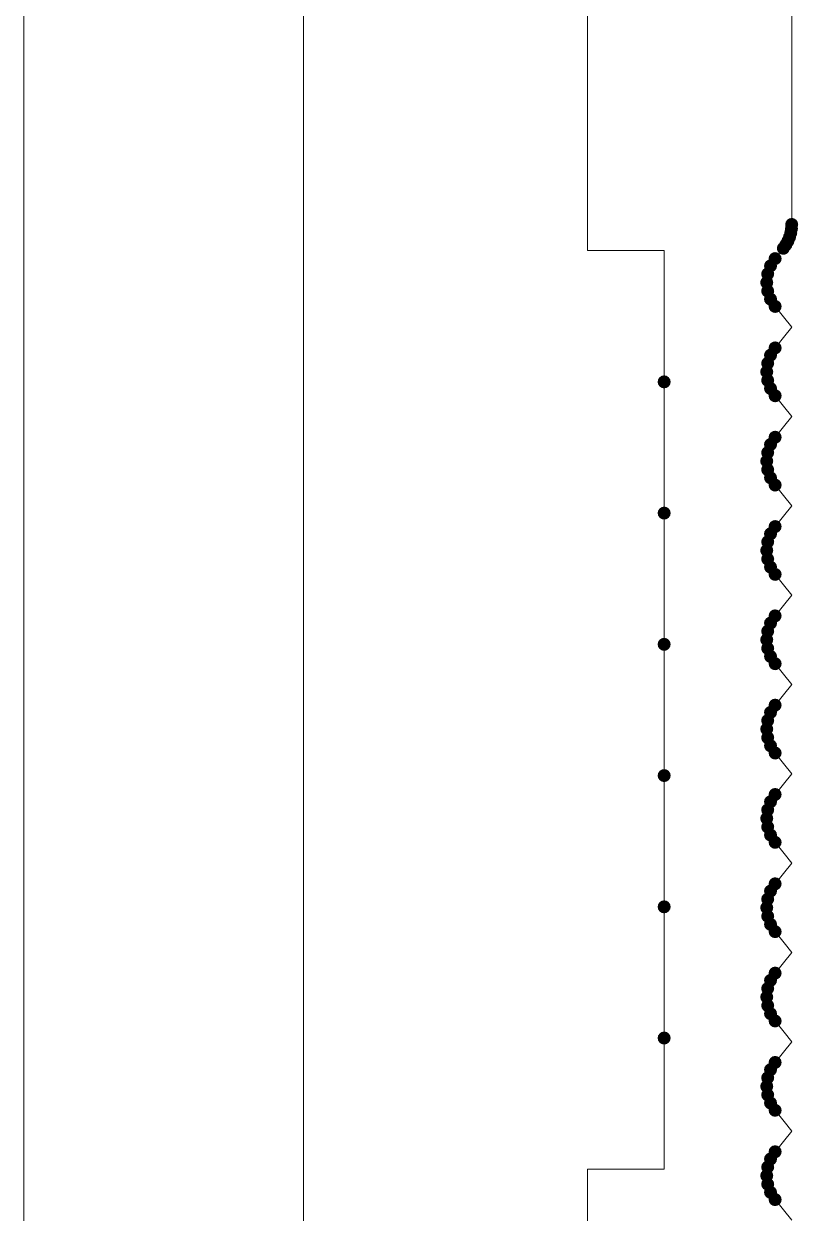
# Model space of a CAD drawing. Header units: millimetres. Extents: x 0 to 588, y 0 to 418.
# Drawn here: x 258.25 to 273.13, y 269.33 to 292.17 of the extents above; entities that cross this region are included whole.
import ezdxf

# ---------------------------------------------------------------- set-up
doc = ezdxf.new("R2010")
doc.units = ezdxf.units.MM

msp = doc.modelspace()

# ---------------------------------------------------------------- hatches: boundary and pattern name
h = msp.add_hatch(color=0)
edge = h.paths.add_edge_path()
edge.add_arc((272.984588, 288.157383), 0.125009, 0, 360)
h = msp.add_hatch(color=0)
edge = h.paths.add_edge_path()
edge.add_arc((272.998457, 288.238824), 0.125009, 0, 360)
h = msp.add_hatch(color=0)
edge = h.paths.add_edge_path()
edge.add_arc((273.0031, 288.321308), 0.125009, 0, 360)
h = msp.add_hatch(color=0)
edge = h.paths.add_edge_path()
edge.add_arc((273.0031, 288.321308), 0.125009, 0, 360)
h = msp.add_hatch(color=0)
edge = h.paths.add_edge_path()
edge.add_arc((272.889937, 287.929456), 0.125009, 0, 360)
h = msp.add_hatch(color=0)
edge = h.paths.add_edge_path()
edge.add_arc((272.929982, 288.001716), 0.125009, 0, 360)
h = msp.add_hatch(color=0)
edge = h.paths.add_edge_path()
edge.add_arc((272.961666, 288.078012), 0.125009, 0, 360)
h = msp.add_hatch(color=0)
edge = h.paths.add_edge_path()
edge.add_arc((272.684414, 287.665121), 0.125009, 0, 360)
h = msp.add_hatch(color=0)
edge = h.paths.add_edge_path()
edge.add_arc((272.842035, 287.862147), 0.125009, 0, 360)
h = msp.add_hatch(color=0)
edge = h.paths.add_edge_path()
edge.add_arc((272.596467, 287.525552), 0.125009, 0, 360)
h = msp.add_hatch(color=0)
edge = h.paths.add_edge_path()
edge.add_arc((272.523349, 287.20596), 0.125009, 0, 360)
h = msp.add_hatch(color=0)
edge = h.paths.add_edge_path()
edge.add_arc((272.541862, 287.369885), 0.125009, 0, 360)
h = msp.add_hatch(color=0)
edge = h.paths.add_edge_path()
edge.add_arc((272.541862, 287.042036), 0.125009, 0, 360)
h = msp.add_hatch(color=0)
edge = h.paths.add_edge_path()
edge.add_arc((272.596467, 286.886368), 0.125009, 0, 360)
h = msp.add_hatch(color=0)
edge = h.paths.add_edge_path()
edge.add_arc((272.684414, 286.7468), 0.125009, 0, 360)
h = msp.add_hatch(color=0)
edge = h.paths.add_edge_path()
edge.add_arc((272.684414, 286.7468), 0.125009, 0, 360)
h = msp.add_hatch(color=0)
edge = h.paths.add_edge_path()
edge.add_arc((272.684414, 285.950085), 0.125009, 0, 360)
h = msp.add_hatch(color=0)
edge = h.paths.add_edge_path()
edge.add_arc((272.541862, 285.65485), 0.125009, 0, 360)
h = msp.add_hatch(color=0)
edge = h.paths.add_edge_path()
edge.add_arc((272.596467, 285.810517), 0.125009, 0, 360)
h = msp.add_hatch(color=0)
edge = h.paths.add_edge_path()
edge.add_arc((272.523349, 285.490925), 0.125009, 0, 360)
h = msp.add_hatch(color=0)
edge = h.paths.add_edge_path()
edge.add_arc((270.553049, 285.298421), 0.125009, 0, 360)
h = msp.add_hatch(color=0)
edge = h.paths.add_edge_path()
edge.add_arc((272.541862, 285.327), 0.125009, 0, 360)
h = msp.add_hatch(color=0)
edge = h.paths.add_edge_path()
edge.add_arc((272.596467, 285.171333), 0.125009, 0, 360)
h = msp.add_hatch(color=0)
edge = h.paths.add_edge_path()
edge.add_arc((272.684414, 285.031765), 0.125009, 0, 360)
h = msp.add_hatch(color=0)
edge = h.paths.add_edge_path()
edge.add_arc((272.684414, 285.031765), 0.125009, 0, 360)
h = msp.add_hatch(color=0)
edge = h.paths.add_edge_path()
edge.add_arc((272.684414, 284.23505), 0.125009, 0, 360)
h = msp.add_hatch(color=0)
edge = h.paths.add_edge_path()
edge.add_arc((272.596467, 284.095482), 0.125009, 0, 360)
h = msp.add_hatch(color=0)
edge = h.paths.add_edge_path()
edge.add_arc((272.523349, 283.77589), 0.125009, 0, 360)
h = msp.add_hatch(color=0)
edge = h.paths.add_edge_path()
edge.add_arc((272.541862, 283.939814), 0.125009, 0, 360)
h = msp.add_hatch(color=0)
edge = h.paths.add_edge_path()
edge.add_arc((272.541862, 283.611965), 0.125009, 0, 360)
h = msp.add_hatch(color=0)
edge = h.paths.add_edge_path()
edge.add_arc((272.596467, 283.456298), 0.125009, 0, 360)
h = msp.add_hatch(color=0)
edge = h.paths.add_edge_path()
edge.add_arc((272.684414, 283.316729), 0.125009, 0, 360)
h = msp.add_hatch(color=0)
edge = h.paths.add_edge_path()
edge.add_arc((272.684414, 283.316729), 0.125009, 0, 360)
h = msp.add_hatch(color=0)
edge = h.paths.add_edge_path()
edge.add_arc((270.553049, 282.778369), 0.125009, 0, 360)
h = msp.add_hatch(color=0)
edge = h.paths.add_edge_path()
edge.add_arc((272.684414, 282.520015), 0.125009, 0, 360)
h = msp.add_hatch(color=0)
edge = h.paths.add_edge_path()
edge.add_arc((272.541862, 282.224779), 0.125009, 0, 360)
h = msp.add_hatch(color=0)
edge = h.paths.add_edge_path()
edge.add_arc((272.596467, 282.380446), 0.125009, 0, 360)
h = msp.add_hatch(color=0)
edge = h.paths.add_edge_path()
edge.add_arc((272.523349, 282.060854), 0.125009, 0, 360)
h = msp.add_hatch(color=0)
edge = h.paths.add_edge_path()
edge.add_arc((272.541862, 281.89693), 0.125009, 0, 360)
h = msp.add_hatch(color=0)
edge = h.paths.add_edge_path()
edge.add_arc((272.596467, 281.741262), 0.125009, 0, 360)
h = msp.add_hatch(color=0)
edge = h.paths.add_edge_path()
edge.add_arc((272.684414, 281.601694), 0.125009, 0, 360)
h = msp.add_hatch(color=0)
edge = h.paths.add_edge_path()
edge.add_arc((272.684414, 281.601694), 0.125009, 0, 360)
h = msp.add_hatch(color=0)
edge = h.paths.add_edge_path()
edge.add_arc((272.684414, 280.804979), 0.125009, 0, 360)
h = msp.add_hatch(color=0)
edge = h.paths.add_edge_path()
edge.add_arc((272.596467, 280.665411), 0.125009, 0, 360)
h = msp.add_hatch(color=0)
edge = h.paths.add_edge_path()
edge.add_arc((272.523349, 280.345819), 0.125009, 0, 360)
h = msp.add_hatch(color=0)
edge = h.paths.add_edge_path()
edge.add_arc((272.541862, 280.509744), 0.125009, 0, 360)
h = msp.add_hatch(color=0)
edge = h.paths.add_edge_path()
edge.add_arc((270.553049, 280.258317), 0.125009, 0, 360)
h = msp.add_hatch(color=0)
edge = h.paths.add_edge_path()
edge.add_arc((272.541862, 280.181894), 0.125009, 0, 360)
h = msp.add_hatch(color=0)
edge = h.paths.add_edge_path()
edge.add_arc((272.596467, 280.026227), 0.125009, 0, 360)
h = msp.add_hatch(color=0)
edge = h.paths.add_edge_path()
edge.add_arc((272.684414, 279.886659), 0.125009, 0, 360)
h = msp.add_hatch(color=0)
edge = h.paths.add_edge_path()
edge.add_arc((272.684414, 279.886659), 0.125009, 0, 360)
h = msp.add_hatch(color=0)
edge = h.paths.add_edge_path()
edge.add_arc((272.684414, 279.089944), 0.125009, 0, 360)
h = msp.add_hatch(color=0)
edge = h.paths.add_edge_path()
edge.add_arc((272.541862, 278.794708), 0.125009, 0, 360)
h = msp.add_hatch(color=0)
edge = h.paths.add_edge_path()
edge.add_arc((272.596467, 278.950376), 0.125009, 0, 360)
h = msp.add_hatch(color=0)
edge = h.paths.add_edge_path()
edge.add_arc((272.523349, 278.630784), 0.125009, 0, 360)
h = msp.add_hatch(color=0)
edge = h.paths.add_edge_path()
edge.add_arc((272.541862, 278.466859), 0.125009, 0, 360)
h = msp.add_hatch(color=0)
edge = h.paths.add_edge_path()
edge.add_arc((272.596467, 278.311192), 0.125009, 0, 360)
h = msp.add_hatch(color=0)
edge = h.paths.add_edge_path()
edge.add_arc((272.684414, 278.171623), 0.125009, 0, 360)
h = msp.add_hatch(color=0)
edge = h.paths.add_edge_path()
edge.add_arc((272.684414, 278.171623), 0.125009, 0, 360)
h = msp.add_hatch(color=0)
edge = h.paths.add_edge_path()
edge.add_arc((270.553049, 277.738265), 0.125009, 0, 360)
h = msp.add_hatch(color=0)
edge = h.paths.add_edge_path()
edge.add_arc((272.684414, 277.374908), 0.125009, 0, 360)
h = msp.add_hatch(color=0)
edge = h.paths.add_edge_path()
edge.add_arc((272.596467, 277.23534), 0.125009, 0, 360)
h = msp.add_hatch(color=0)
edge = h.paths.add_edge_path()
edge.add_arc((272.541862, 277.079673), 0.125009, 0, 360)
h = msp.add_hatch(color=0)
edge = h.paths.add_edge_path()
edge.add_arc((272.523349, 276.915748), 0.125009, 0, 360)
h = msp.add_hatch(color=0)
edge = h.paths.add_edge_path()
edge.add_arc((272.541862, 276.751824), 0.125009, 0, 360)
h = msp.add_hatch(color=0)
edge = h.paths.add_edge_path()
edge.add_arc((272.596467, 276.596156), 0.125009, 0, 360)
h = msp.add_hatch(color=0)
edge = h.paths.add_edge_path()
edge.add_arc((272.684414, 276.456588), 0.125009, 0, 360)
h = msp.add_hatch(color=0)
edge = h.paths.add_edge_path()
edge.add_arc((272.684414, 276.456588), 0.125009, 0, 360)
h = msp.add_hatch(color=0)
edge = h.paths.add_edge_path()
edge.add_arc((272.684414, 275.659873), 0.125009, 0, 360)
h = msp.add_hatch(color=0)
edge = h.paths.add_edge_path()
edge.add_arc((272.541862, 275.364637), 0.125009, 0, 360)
h = msp.add_hatch(color=0)
edge = h.paths.add_edge_path()
edge.add_arc((272.596467, 275.520305), 0.125009, 0, 360)
h = msp.add_hatch(color=0)
edge = h.paths.add_edge_path()
edge.add_arc((270.553049, 275.218213), 0.125009, 0, 360)
h = msp.add_hatch(color=0)
edge = h.paths.add_edge_path()
edge.add_arc((272.523349, 275.200713), 0.125009, 0, 360)
h = msp.add_hatch(color=0)
edge = h.paths.add_edge_path()
edge.add_arc((272.541862, 275.036788), 0.125009, 0, 360)
h = msp.add_hatch(color=0)
edge = h.paths.add_edge_path()
edge.add_arc((272.596467, 274.881121), 0.125009, 0, 360)
h = msp.add_hatch(color=0)
edge = h.paths.add_edge_path()
edge.add_arc((272.684414, 274.741553), 0.125009, 0, 360)
h = msp.add_hatch(color=0)
edge = h.paths.add_edge_path()
edge.add_arc((272.684414, 274.741553), 0.125009, 0, 360)
h = msp.add_hatch(color=0)
edge = h.paths.add_edge_path()
edge.add_arc((272.596467, 273.805269), 0.125009, 0, 360)
h = msp.add_hatch(color=0)
edge = h.paths.add_edge_path()
edge.add_arc((272.684414, 273.944838), 0.125009, 0, 360)
h = msp.add_hatch(color=0)
edge = h.paths.add_edge_path()
edge.add_arc((272.541862, 273.649602), 0.125009, 0, 360)
h = msp.add_hatch(color=0)
edge = h.paths.add_edge_path()
edge.add_arc((272.523349, 273.485677), 0.125009, 0, 360)
h = msp.add_hatch(color=0)
edge = h.paths.add_edge_path()
edge.add_arc((272.541862, 273.321752), 0.125009, 0, 360)
h = msp.add_hatch(color=0)
edge = h.paths.add_edge_path()
edge.add_arc((272.596467, 273.166085), 0.125009, 0, 360)
h = msp.add_hatch(color=0)
edge = h.paths.add_edge_path()
edge.add_arc((272.684414, 273.026517), 0.125009, 0, 360)
h = msp.add_hatch(color=0)
edge = h.paths.add_edge_path()
edge.add_arc((272.684414, 273.026517), 0.125009, 0, 360)
h = msp.add_hatch(color=0)
edge = h.paths.add_edge_path()
edge.add_arc((270.553049, 272.698161), 0.125009, 0, 360)
h = msp.add_hatch(color=0)
edge = h.paths.add_edge_path()
edge.add_arc((272.684414, 272.229802), 0.125009, 0, 360)
h = msp.add_hatch(color=0)
edge = h.paths.add_edge_path()
edge.add_arc((272.541862, 271.934567), 0.125009, 0, 360)
h = msp.add_hatch(color=0)
edge = h.paths.add_edge_path()
edge.add_arc((272.596467, 272.090234), 0.125009, 0, 360)
h = msp.add_hatch(color=0)
edge = h.paths.add_edge_path()
edge.add_arc((272.523349, 271.770642), 0.125009, 0, 360)
h = msp.add_hatch(color=0)
edge = h.paths.add_edge_path()
edge.add_arc((272.541862, 271.606717), 0.125009, 0, 360)
h = msp.add_hatch(color=0)
edge = h.paths.add_edge_path()
edge.add_arc((272.596467, 271.45105), 0.125009, 0, 360)
h = msp.add_hatch(color=0)
edge = h.paths.add_edge_path()
edge.add_arc((272.684414, 271.311481), 0.125009, 0, 360)
h = msp.add_hatch(color=0)
edge = h.paths.add_edge_path()
edge.add_arc((272.684414, 271.311481), 0.125009, 0, 360)
h = msp.add_hatch(color=0)
edge = h.paths.add_edge_path()
edge.add_arc((272.596467, 270.375199), 0.125009, 0, 360)
h = msp.add_hatch(color=0)
edge = h.paths.add_edge_path()
edge.add_arc((272.684414, 270.514767), 0.125009, 0, 360)
h = msp.add_hatch(color=0)
edge = h.paths.add_edge_path()
edge.add_arc((272.541862, 270.219531), 0.125009, 0, 360)
h = msp.add_hatch(color=0)
edge = h.paths.add_edge_path()
edge.add_arc((272.523349, 270.055607), 0.125009, 0, 360)
h = msp.add_hatch(color=0)
edge = h.paths.add_edge_path()
edge.add_arc((272.541862, 269.891682), 0.125009, 0, 360)
h = msp.add_hatch(color=0)
edge = h.paths.add_edge_path()
edge.add_arc((272.596467, 269.736015), 0.125009, 0, 360)
h = msp.add_hatch(color=0)
edge = h.paths.add_edge_path()
edge.add_arc((272.684414, 269.596446), 0.125009, 0, 360)
h = msp.add_hatch(color=0)
edge = h.paths.add_edge_path()
edge.add_arc((272.684414, 269.596446), 0.125009, 0, 360)

# ---------------------------------------------------------------- linework, layer by layer
at = {"color": 0, "lineweight": 0}
for points in [[(273.0031, 303.498779), (273.0031, 288.32129)], [(269.083019, 287.818455), (269.083019, 296.050625)], [(270.553049, 287.818455), (269.083019, 287.818455)], [(270.553049, 270.178091), (270.553049, 287.818455)], [(272.842035, 287.86213), (272.684414, 287.665103)], [(272.684414, 286.746782), (273.0031, 286.348425)], [(273.0031, 286.348425), (272.684414, 285.950068)], [(272.684414, 285.031747), (273.0031, 284.63339)], [(273.0031, 284.63339), (272.684414, 284.235033)], [(272.684414, 283.316712), (273.0031, 282.918354)], [(273.0031, 282.918354), (272.684414, 282.519997)], [(272.684414, 281.601676), (273.0031, 281.203319)], [(273.0031, 281.203319), (272.684414, 280.804961)], [(272.684414, 279.886641), (273.0031, 279.488284)], [(273.0031, 279.488284), (272.684414, 279.089926)], [(272.684414, 278.171606), (273.0031, 277.773248)], [(273.0031, 277.773248), (272.684414, 277.374891)], [(272.684414, 276.45657), (273.0031, 276.058213)], [(273.0031, 276.058213), (272.684414, 275.659855)], [(272.684414, 274.741535), (273.0031, 274.343178)], [(273.0031, 274.343178), (272.684414, 273.94482)], [(272.684414, 273.026499), (273.0031, 272.628142)], [(273.0031, 272.628142), (272.684414, 272.229785)], [(272.684414, 271.311464), (273.0031, 270.913106)], [(273.0031, 270.913106), (272.684414, 270.514749)], [(269.083019, 263.31795), (269.083019, 270.178091)], [(269.083019, 270.178091), (270.553049, 270.178091)], [(272.684414, 269.596429), (273.0031, 269.198071)]]:
    msp.add_lwpolyline(points, close=True, dxfattribs=at)
for points in [[(273.0031, 303.498779), (273.0031, 288.32129)], [(273.0031, 303.498779), (273.0031, 288.32129)], [(269.083019, 287.818455), (269.083019, 296.050625)], [(269.083019, 287.818455), (269.083019, 296.050625)], [(272.842035, 287.86213), (272.911187, 287.965385), (272.961666, 288.077995), (272.992595, 288.197462), (273.0031, 288.32129)], [(272.842035, 287.86213), (272.911187, 287.965385), (272.961666, 288.077995), (272.992595, 288.197462), (273.0031, 288.32129)], [(272.842035, 287.86213), (272.911187, 287.965385), (272.961666, 288.077995), (272.992595, 288.197462), (273.0031, 288.32129)], [(272.842035, 287.86213), (272.911187, 287.965385), (272.961666, 288.077995), (272.992595, 288.197462), (273.0031, 288.32129)], [(272.842035, 287.86213), (272.911187, 287.965385), (272.961666, 288.077995), (272.992595, 288.197462), (273.0031, 288.32129)], [(272.842035, 287.86213), (272.911187, 287.965385), (272.961666, 288.077995), (272.992595, 288.197462), (273.0031, 288.32129)], [(272.842035, 287.86213), (272.911187, 287.965385), (272.961666, 288.077995), (272.992595, 288.197462), (273.0031, 288.32129)], [(272.842035, 287.86213), (272.911187, 287.965385), (272.961666, 288.077995), (272.992595, 288.197462), (273.0031, 288.32129)], [(272.842035, 287.86213), (272.911187, 287.965385), (272.961666, 288.077995), (272.992595, 288.197462), (273.0031, 288.32129)], [(272.842035, 287.86213), (272.911187, 287.965385), (272.961666, 288.077995), (272.992595, 288.197462), (273.0031, 288.32129)], [(270.553049, 287.818455), (269.083019, 287.818455)], [(270.553049, 287.818455), (269.083019, 287.818455)], [(270.553049, 270.178091), (270.553049, 287.818455)], [(270.553049, 287.818455), (270.553049, 270.178091)], [(270.553049, 287.818455), (270.553049, 270.178091)], [(270.553049, 287.818455), (270.553049, 270.178091)], [(270.553049, 287.818455), (270.553049, 270.178091)], [(270.553049, 287.818455), (270.553049, 270.178091)], [(270.553049, 287.818455), (270.553049, 270.178091)], [(270.553049, 287.818455), (270.553049, 270.178091), (270.553049, 287.818455), (270.553049, 270.178091)], [(272.842035, 287.86213), (272.684414, 287.665103)], [(272.684414, 287.665103), (272.842035, 287.86213)], [(272.684414, 287.665103), (272.613948, 287.559582), (272.563616, 287.446116), (272.533416, 287.327354), (272.523349, 287.205943), (272.533416, 287.084532), (272.563616, 286.965769), (272.613948, 286.852303), (272.684414, 286.746782)], [(272.684414, 287.665103), (272.613948, 287.559582), (272.563616, 287.446116), (272.533416, 287.327354), (272.523349, 287.205943), (272.533416, 287.084532), (272.563616, 286.965769), (272.613948, 286.852303), (272.684414, 286.746782)], [(272.684414, 287.665103), (272.613948, 287.559582), (272.563616, 287.446116), (272.533416, 287.327354), (272.523349, 287.205943), (272.533416, 287.084532), (272.563616, 286.965769), (272.613948, 286.852303), (272.684414, 286.746782)], [(272.684414, 287.665103), (272.613948, 287.559582), (272.563616, 287.446116), (272.533416, 287.327354), (272.523349, 287.205943), (272.533416, 287.084532), (272.563616, 286.965769), (272.613948, 286.852303), (272.684414, 286.746782)], [(272.684414, 287.665103), (272.613948, 287.559582), (272.563616, 287.446116), (272.533416, 287.327354), (272.523349, 287.205943), (272.533416, 287.084532), (272.563616, 286.965769), (272.613948, 286.852303), (272.684414, 286.746782)], [(272.684414, 287.665103), (272.613948, 287.559582), (272.563616, 287.446116), (272.533416, 287.327354), (272.523349, 287.205943), (272.533416, 287.084532), (272.563616, 286.965769), (272.613948, 286.852303), (272.684414, 286.746782)], [(272.684414, 287.665103), (272.613948, 287.559582), (272.563616, 287.446116), (272.533416, 287.327354), (272.523349, 287.205943), (272.533416, 287.084532), (272.563616, 286.965769), (272.613948, 286.852303), (272.684414, 286.746782)], [(272.684414, 287.665103), (272.613948, 287.559582), (272.563616, 287.446116), (272.533416, 287.327354), (272.523349, 287.205943), (272.533416, 287.084532), (272.563616, 286.965769), (272.613948, 286.852303), (272.684414, 286.746782)], [(272.684414, 287.665103), (272.613948, 287.559582), (272.563616, 287.446116), (272.533416, 287.327354), (272.523349, 287.205943), (272.533416, 287.084532), (272.563616, 286.965769), (272.613948, 286.852303), (272.684414, 286.746782)], [(272.684414, 287.665103), (272.613948, 287.559582), (272.563616, 287.446116), (272.533416, 287.327354), (272.523349, 287.205943), (272.533416, 287.084532), (272.563616, 286.965769), (272.613948, 286.852303), (272.684414, 286.746782)], [(272.684414, 286.746782), (273.0031, 286.348425)], [(273.0031, 286.348425), (272.684414, 286.746782)], [(273.0031, 286.348425), (272.684414, 285.950068)], [(272.684414, 285.950068), (273.0031, 286.348425)], [(272.684414, 285.950068), (272.613948, 285.844547), (272.563616, 285.731081), (272.533416, 285.612318), (272.523349, 285.490907), (272.533416, 285.369496), (272.563616, 285.250734), (272.613948, 285.137268), (272.684414, 285.031747)], [(272.684414, 285.950068), (272.613948, 285.844547), (272.563616, 285.731081), (272.533416, 285.612318), (272.523349, 285.490907), (272.533416, 285.369496), (272.563616, 285.250734), (272.613948, 285.137268), (272.684414, 285.031747)], [(272.684414, 285.950068), (272.613948, 285.844547), (272.563616, 285.731081), (272.533416, 285.612318), (272.523349, 285.490907), (272.533416, 285.369496), (272.563616, 285.250734), (272.613948, 285.137268), (272.684414, 285.031747)], [(272.684414, 285.950068), (272.613948, 285.844547), (272.563616, 285.731081), (272.533416, 285.612318), (272.523349, 285.490907), (272.533416, 285.369496), (272.563616, 285.250734), (272.613948, 285.137268), (272.684414, 285.031747)], [(272.684414, 285.950068), (272.613948, 285.844547), (272.563616, 285.731081), (272.533416, 285.612318), (272.523349, 285.490907), (272.533416, 285.369496), (272.563616, 285.250734), (272.613948, 285.137268), (272.684414, 285.031747)], [(272.684414, 285.950068), (272.613948, 285.844547), (272.563616, 285.731081), (272.533416, 285.612318), (272.523349, 285.490907), (272.533416, 285.369496), (272.563616, 285.250734), (272.613948, 285.137268), (272.684414, 285.031747)], [(272.684414, 285.950068), (272.613948, 285.844547), (272.563616, 285.731081), (272.533416, 285.612318), (272.523349, 285.490907), (272.533416, 285.369496), (272.563616, 285.250734), (272.613948, 285.137268), (272.684414, 285.031747)], [(272.684414, 285.950068), (272.613948, 285.844547), (272.563616, 285.731081), (272.533416, 285.612318), (272.523349, 285.490907), (272.533416, 285.369496), (272.563616, 285.250734), (272.613948, 285.137268), (272.684414, 285.031747)], [(272.684414, 285.950068), (272.613948, 285.844547), (272.563616, 285.731081), (272.533416, 285.612318), (272.523349, 285.490907), (272.533416, 285.369496), (272.563616, 285.250734), (272.613948, 285.137268), (272.684414, 285.031747)], [(272.684414, 285.950068), (272.613948, 285.844547), (272.563616, 285.731081), (272.533416, 285.612318), (272.523349, 285.490907), (272.533416, 285.369496), (272.563616, 285.250734), (272.613948, 285.137268), (272.684414, 285.031747)], [(272.684414, 285.031747), (273.0031, 284.63339)], [(273.0031, 284.63339), (272.684414, 285.031747)], [(273.0031, 284.63339), (272.684414, 284.235033)], [(272.684414, 284.235033), (273.0031, 284.63339)], [(272.684414, 284.235033), (272.613948, 284.129512), (272.563616, 284.016046), (272.533416, 283.897283), (272.523349, 283.775872), (272.533416, 283.654461), (272.563616, 283.535698), (272.613948, 283.422233), (272.684414, 283.316712)], [(272.684414, 284.235033), (272.613948, 284.129512), (272.563616, 284.016046), (272.533416, 283.897283), (272.523349, 283.775872), (272.533416, 283.654461), (272.563616, 283.535698), (272.613948, 283.422233), (272.684414, 283.316712)], [(272.684414, 284.235033), (272.613948, 284.129512), (272.563616, 284.016046), (272.533416, 283.897283), (272.523349, 283.775872), (272.533416, 283.654461), (272.563616, 283.535698), (272.613948, 283.422233), (272.684414, 283.316712)], [(272.684414, 284.235033), (272.613948, 284.129512), (272.563616, 284.016046), (272.533416, 283.897283), (272.523349, 283.775872), (272.533416, 283.654461), (272.563616, 283.535698), (272.613948, 283.422233), (272.684414, 283.316712)], [(272.684414, 284.235033), (272.613948, 284.129512), (272.563616, 284.016046), (272.533416, 283.897283), (272.523349, 283.775872), (272.533416, 283.654461), (272.563616, 283.535698), (272.613948, 283.422233), (272.684414, 283.316712)], [(272.684414, 284.235033), (272.613948, 284.129512), (272.563616, 284.016046), (272.533416, 283.897283), (272.523349, 283.775872), (272.533416, 283.654461), (272.563616, 283.535698), (272.613948, 283.422233), (272.684414, 283.316712)], [(272.684414, 284.235033), (272.613948, 284.129512), (272.563616, 284.016046), (272.533416, 283.897283), (272.523349, 283.775872), (272.533416, 283.654461), (272.563616, 283.535698), (272.613948, 283.422233), (272.684414, 283.316712)], [(272.684414, 284.235033), (272.613948, 284.129512), (272.563616, 284.016046), (272.533416, 283.897283), (272.523349, 283.775872), (272.533416, 283.654461), (272.563616, 283.535698), (272.613948, 283.422233), (272.684414, 283.316712)], [(272.684414, 284.235033), (272.613948, 284.129512), (272.563616, 284.016046), (272.533416, 283.897283), (272.523349, 283.775872), (272.533416, 283.654461), (272.563616, 283.535698), (272.613948, 283.422233), (272.684414, 283.316712)], [(272.684414, 284.235033), (272.613948, 284.129512), (272.563616, 284.016046), (272.533416, 283.897283), (272.523349, 283.775872), (272.533416, 283.654461), (272.563616, 283.535698), (272.613948, 283.422233), (272.684414, 283.316712)], [(272.684414, 283.316712), (273.0031, 282.918354)], [(273.0031, 282.918354), (272.684414, 283.316712)], [(273.0031, 282.918354), (272.684414, 282.519997)], [(272.684414, 282.519997), (273.0031, 282.918354)], [(272.684414, 282.519997), (272.613948, 282.414476), (272.563616, 282.30101), (272.533416, 282.182248), (272.523349, 282.060837), (272.533416, 281.939426), (272.563616, 281.820663), (272.613948, 281.707197), (272.684414, 281.601676)], [(272.684414, 282.519997), (272.613948, 282.414476), (272.563616, 282.30101), (272.533416, 282.182248), (272.523349, 282.060837), (272.533416, 281.939426), (272.563616, 281.820663), (272.613948, 281.707197), (272.684414, 281.601676)], [(272.684414, 282.519997), (272.613948, 282.414476), (272.563616, 282.30101), (272.533416, 282.182248), (272.523349, 282.060837), (272.533416, 281.939426), (272.563616, 281.820663), (272.613948, 281.707197), (272.684414, 281.601676)], [(272.684414, 282.519997), (272.613948, 282.414476), (272.563616, 282.30101), (272.533416, 282.182248), (272.523349, 282.060837), (272.533416, 281.939426), (272.563616, 281.820663), (272.613948, 281.707197), (272.684414, 281.601676)], [(272.684414, 282.519997), (272.613948, 282.414476), (272.563616, 282.30101), (272.533416, 282.182248), (272.523349, 282.060837), (272.533416, 281.939426), (272.563616, 281.820663), (272.613948, 281.707197), (272.684414, 281.601676)], [(272.684414, 282.519997), (272.613948, 282.414476), (272.563616, 282.30101), (272.533416, 282.182248), (272.523349, 282.060837), (272.533416, 281.939426), (272.563616, 281.820663), (272.613948, 281.707197), (272.684414, 281.601676)], [(272.684414, 282.519997), (272.613948, 282.414476), (272.563616, 282.30101), (272.533416, 282.182248), (272.523349, 282.060837), (272.533416, 281.939426), (272.563616, 281.820663), (272.613948, 281.707197), (272.684414, 281.601676)], [(272.684414, 282.519997), (272.613948, 282.414476), (272.563616, 282.30101), (272.533416, 282.182248), (272.523349, 282.060837), (272.533416, 281.939426), (272.563616, 281.820663), (272.613948, 281.707197), (272.684414, 281.601676)], [(272.684414, 282.519997), (272.613948, 282.414476), (272.563616, 282.30101), (272.533416, 282.182248), (272.523349, 282.060837), (272.533416, 281.939426), (272.563616, 281.820663), (272.613948, 281.707197), (272.684414, 281.601676)], [(272.684414, 282.519997), (272.613948, 282.414476), (272.563616, 282.30101), (272.533416, 282.182248), (272.523349, 282.060837), (272.533416, 281.939426), (272.563616, 281.820663), (272.613948, 281.707197), (272.684414, 281.601676)], [(272.684414, 281.601676), (273.0031, 281.203319)], [(273.0031, 281.203319), (272.684414, 281.601676)], [(273.0031, 281.203319), (272.684414, 280.804961)], [(272.684414, 280.804961), (273.0031, 281.203319)], [(272.684414, 280.804961), (272.613948, 280.699441), (272.563616, 280.585975), (272.533416, 280.467212), (272.523349, 280.345801), (272.533416, 280.22439), (272.563616, 280.105628), (272.613948, 279.992162), (272.684414, 279.886641)], [(272.684414, 280.804961), (272.613948, 280.699441), (272.563616, 280.585975), (272.533416, 280.467212), (272.523349, 280.345801), (272.533416, 280.22439), (272.563616, 280.105628), (272.613948, 279.992162), (272.684414, 279.886641)], [(272.684414, 280.804961), (272.613948, 280.699441), (272.563616, 280.585975), (272.533416, 280.467212), (272.523349, 280.345801), (272.533416, 280.22439), (272.563616, 280.105628), (272.613948, 279.992162), (272.684414, 279.886641)], [(272.684414, 280.804961), (272.613948, 280.699441), (272.563616, 280.585975), (272.533416, 280.467212), (272.523349, 280.345801), (272.533416, 280.22439), (272.563616, 280.105628), (272.613948, 279.992162), (272.684414, 279.886641)], [(272.684414, 280.804961), (272.613948, 280.699441), (272.563616, 280.585975), (272.533416, 280.467212), (272.523349, 280.345801), (272.533416, 280.22439), (272.563616, 280.105628), (272.613948, 279.992162), (272.684414, 279.886641)], [(272.684414, 280.804961), (272.613948, 280.699441), (272.563616, 280.585975), (272.533416, 280.467212), (272.523349, 280.345801), (272.533416, 280.22439), (272.563616, 280.105628), (272.613948, 279.992162), (272.684414, 279.886641)], [(272.684414, 280.804961), (272.613948, 280.699441), (272.563616, 280.585975), (272.533416, 280.467212), (272.523349, 280.345801), (272.533416, 280.22439), (272.563616, 280.105628), (272.613948, 279.992162), (272.684414, 279.886641)], [(272.684414, 280.804961), (272.613948, 280.699441), (272.563616, 280.585975), (272.533416, 280.467212), (272.523349, 280.345801), (272.533416, 280.22439), (272.563616, 280.105628), (272.613948, 279.992162), (272.684414, 279.886641)], [(272.684414, 280.804961), (272.613948, 280.699441), (272.563616, 280.585975), (272.533416, 280.467212), (272.523349, 280.345801), (272.533416, 280.22439), (272.563616, 280.105628), (272.613948, 279.992162), (272.684414, 279.886641)], [(272.684414, 280.804961), (272.613948, 280.699441), (272.563616, 280.585975), (272.533416, 280.467212), (272.523349, 280.345801), (272.533416, 280.22439), (272.563616, 280.105628), (272.613948, 279.992162), (272.684414, 279.886641)], [(272.684414, 279.886641), (273.0031, 279.488284)], [(273.0031, 279.488284), (272.684414, 279.886641)], [(273.0031, 279.488284), (272.684414, 279.089926)], [(272.684414, 279.089926), (273.0031, 279.488284)], [(272.684414, 279.089926), (272.613948, 278.984406), (272.563616, 278.87094), (272.533416, 278.752177), (272.523349, 278.630766), (272.533416, 278.509355), (272.563616, 278.390592), (272.613948, 278.277126), (272.684414, 278.171606)], [(272.684414, 279.089926), (272.613948, 278.984406), (272.563616, 278.87094), (272.533416, 278.752177), (272.523349, 278.630766), (272.533416, 278.509355), (272.563616, 278.390592), (272.613948, 278.277126), (272.684414, 278.171606)], [(272.684414, 279.089926), (272.613948, 278.984406), (272.563616, 278.87094), (272.533416, 278.752177), (272.523349, 278.630766), (272.533416, 278.509355), (272.563616, 278.390592), (272.613948, 278.277126), (272.684414, 278.171606)], [(272.684414, 279.089926), (272.613948, 278.984406), (272.563616, 278.87094), (272.533416, 278.752177), (272.523349, 278.630766), (272.533416, 278.509355), (272.563616, 278.390592), (272.613948, 278.277126), (272.684414, 278.171606)], [(272.684414, 279.089926), (272.613948, 278.984406), (272.563616, 278.87094), (272.533416, 278.752177), (272.523349, 278.630766), (272.533416, 278.509355), (272.563616, 278.390592), (272.613948, 278.277126), (272.684414, 278.171606)], [(272.684414, 279.089926), (272.613948, 278.984406), (272.563616, 278.87094), (272.533416, 278.752177), (272.523349, 278.630766), (272.533416, 278.509355), (272.563616, 278.390592), (272.613948, 278.277126), (272.684414, 278.171606)], [(272.684414, 279.089926), (272.613948, 278.984406), (272.563616, 278.87094), (272.533416, 278.752177), (272.523349, 278.630766), (272.533416, 278.509355), (272.563616, 278.390592), (272.613948, 278.277126), (272.684414, 278.171606)], [(272.684414, 279.089926), (272.613948, 278.984406), (272.563616, 278.87094), (272.533416, 278.752177), (272.523349, 278.630766), (272.533416, 278.509355), (272.563616, 278.390592), (272.613948, 278.277126), (272.684414, 278.171606)], [(272.684414, 279.089926), (272.613948, 278.984406), (272.563616, 278.87094), (272.533416, 278.752177), (272.523349, 278.630766), (272.533416, 278.509355), (272.563616, 278.390592), (272.613948, 278.277126), (272.684414, 278.171606)], [(272.684414, 279.089926), (272.613948, 278.984406), (272.563616, 278.87094), (272.533416, 278.752177), (272.523349, 278.630766), (272.533416, 278.509355), (272.563616, 278.390592), (272.613948, 278.277126), (272.684414, 278.171606)], [(272.684414, 278.171606), (273.0031, 277.773248)], [(273.0031, 277.773248), (272.684414, 278.171606)], [(273.0031, 277.773248), (272.684414, 277.374891)], [(272.684414, 277.374891), (273.0031, 277.773248)], [(272.684414, 277.374891), (272.613948, 277.26937), (272.563616, 277.155904), (272.533416, 277.037141), (272.523349, 276.91573), (272.533416, 276.794319), (272.563616, 276.675557), (272.613948, 276.562091), (272.684414, 276.45657)], [(272.684414, 277.374891), (272.613948, 277.26937), (272.563616, 277.155904), (272.533416, 277.037141), (272.523349, 276.91573), (272.533416, 276.794319), (272.563616, 276.675557), (272.613948, 276.562091), (272.684414, 276.45657)], [(272.684414, 277.374891), (272.613948, 277.26937), (272.563616, 277.155904), (272.533416, 277.037141), (272.523349, 276.91573), (272.533416, 276.794319), (272.563616, 276.675557), (272.613948, 276.562091), (272.684414, 276.45657)], [(272.684414, 277.374891), (272.613948, 277.26937), (272.563616, 277.155904), (272.533416, 277.037141), (272.523349, 276.91573), (272.533416, 276.794319), (272.563616, 276.675557), (272.613948, 276.562091), (272.684414, 276.45657)], [(272.684414, 277.374891), (272.613948, 277.26937), (272.563616, 277.155904), (272.533416, 277.037141), (272.523349, 276.91573), (272.533416, 276.794319), (272.563616, 276.675557), (272.613948, 276.562091), (272.684414, 276.45657)], [(272.684414, 277.374891), (272.613948, 277.26937), (272.563616, 277.155904), (272.533416, 277.037141), (272.523349, 276.91573), (272.533416, 276.794319), (272.563616, 276.675557), (272.613948, 276.562091), (272.684414, 276.45657)], [(272.684414, 277.374891), (272.613948, 277.26937), (272.563616, 277.155904), (272.533416, 277.037141), (272.523349, 276.91573), (272.533416, 276.794319), (272.563616, 276.675557), (272.613948, 276.562091), (272.684414, 276.45657)], [(272.684414, 277.374891), (272.613948, 277.26937), (272.563616, 277.155904), (272.533416, 277.037141), (272.523349, 276.91573), (272.533416, 276.794319), (272.563616, 276.675557), (272.613948, 276.562091), (272.684414, 276.45657)], [(272.684414, 277.374891), (272.613948, 277.26937), (272.563616, 277.155904), (272.533416, 277.037141), (272.523349, 276.91573), (272.533416, 276.794319), (272.563616, 276.675557), (272.613948, 276.562091), (272.684414, 276.45657)], [(272.684414, 277.374891), (272.613948, 277.26937), (272.563616, 277.155904), (272.533416, 277.037141), (272.523349, 276.91573), (272.533416, 276.794319), (272.563616, 276.675557), (272.613948, 276.562091), (272.684414, 276.45657)], [(272.684414, 276.45657), (273.0031, 276.058213)], [(273.0031, 276.058213), (272.684414, 276.45657)], [(273.0031, 276.058213), (272.684414, 275.659855)], [(272.684414, 275.659855), (273.0031, 276.058213)], [(272.684414, 275.659855), (272.613948, 275.554335), (272.563616, 275.440869), (272.533416, 275.322106), (272.523349, 275.200695), (272.533416, 275.079284), (272.563616, 274.960521), (272.613948, 274.847056), (272.684414, 274.741535)], [(272.684414, 275.659855), (272.613948, 275.554335), (272.563616, 275.440869), (272.533416, 275.322106), (272.523349, 275.200695), (272.533416, 275.079284), (272.563616, 274.960521), (272.613948, 274.847056), (272.684414, 274.741535)], [(272.684414, 275.659855), (272.613948, 275.554335), (272.563616, 275.440869), (272.533416, 275.322106), (272.523349, 275.200695), (272.533416, 275.079284), (272.563616, 274.960521), (272.613948, 274.847056), (272.684414, 274.741535)], [(272.684414, 275.659855), (272.613948, 275.554335), (272.563616, 275.440869), (272.533416, 275.322106), (272.523349, 275.200695), (272.533416, 275.079284), (272.563616, 274.960521), (272.613948, 274.847056), (272.684414, 274.741535)], [(272.684414, 275.659855), (272.613948, 275.554335), (272.563616, 275.440869), (272.533416, 275.322106), (272.523349, 275.200695), (272.533416, 275.079284), (272.563616, 274.960521), (272.613948, 274.847056), (272.684414, 274.741535)], [(272.684414, 275.659855), (272.613948, 275.554335), (272.563616, 275.440869), (272.533416, 275.322106), (272.523349, 275.200695), (272.533416, 275.079284), (272.563616, 274.960521), (272.613948, 274.847056), (272.684414, 274.741535)], [(272.684414, 275.659855), (272.613948, 275.554335), (272.563616, 275.440869), (272.533416, 275.322106), (272.523349, 275.200695), (272.533416, 275.079284), (272.563616, 274.960521), (272.613948, 274.847056), (272.684414, 274.741535)], [(272.684414, 275.659855), (272.613948, 275.554335), (272.563616, 275.440869), (272.533416, 275.322106), (272.523349, 275.200695), (272.533416, 275.079284), (272.563616, 274.960521), (272.613948, 274.847056), (272.684414, 274.741535)], [(272.684414, 275.659855), (272.613948, 275.554335), (272.563616, 275.440869), (272.533416, 275.322106), (272.523349, 275.200695), (272.533416, 275.079284), (272.563616, 274.960521), (272.613948, 274.847056), (272.684414, 274.741535)], [(272.684414, 275.659855), (272.613948, 275.554335), (272.563616, 275.440869), (272.533416, 275.322106), (272.523349, 275.200695), (272.533416, 275.079284), (272.563616, 274.960521), (272.613948, 274.847056), (272.684414, 274.741535)], [(272.684414, 274.741535), (273.0031, 274.343178)], [(273.0031, 274.343178), (272.684414, 274.741535)], [(273.0031, 274.343178), (272.684414, 273.94482)], [(272.684414, 273.94482), (273.0031, 274.343178)], [(272.684414, 273.94482), (272.613948, 273.839299), (272.563616, 273.725833), (272.533416, 273.607071), (272.523349, 273.48566), (272.533416, 273.364249), (272.563616, 273.245486), (272.613948, 273.13202), (272.684414, 273.026499)], [(272.684414, 273.94482), (272.613948, 273.839299), (272.563616, 273.725833), (272.533416, 273.607071), (272.523349, 273.48566), (272.533416, 273.364249), (272.563616, 273.245486), (272.613948, 273.13202), (272.684414, 273.026499)], [(272.684414, 273.94482), (272.613948, 273.839299), (272.563616, 273.725833), (272.533416, 273.607071), (272.523349, 273.48566), (272.533416, 273.364249), (272.563616, 273.245486), (272.613948, 273.13202), (272.684414, 273.026499)], [(272.684414, 273.94482), (272.613948, 273.839299), (272.563616, 273.725833), (272.533416, 273.607071), (272.523349, 273.48566), (272.533416, 273.364249), (272.563616, 273.245486), (272.613948, 273.13202), (272.684414, 273.026499)], [(272.684414, 273.94482), (272.613948, 273.839299), (272.563616, 273.725833), (272.533416, 273.607071), (272.523349, 273.48566), (272.533416, 273.364249), (272.563616, 273.245486), (272.613948, 273.13202), (272.684414, 273.026499)], [(272.684414, 273.94482), (272.613948, 273.839299), (272.563616, 273.725833), (272.533416, 273.607071), (272.523349, 273.48566), (272.533416, 273.364249), (272.563616, 273.245486), (272.613948, 273.13202), (272.684414, 273.026499)], [(272.684414, 273.94482), (272.613948, 273.839299), (272.563616, 273.725833), (272.533416, 273.607071), (272.523349, 273.48566), (272.533416, 273.364249), (272.563616, 273.245486), (272.613948, 273.13202), (272.684414, 273.026499)], [(272.684414, 273.94482), (272.613948, 273.839299), (272.563616, 273.725833), (272.533416, 273.607071), (272.523349, 273.48566), (272.533416, 273.364249), (272.563616, 273.245486), (272.613948, 273.13202), (272.684414, 273.026499)], [(272.684414, 273.94482), (272.613948, 273.839299), (272.563616, 273.725833), (272.533416, 273.607071), (272.523349, 273.48566), (272.533416, 273.364249), (272.563616, 273.245486), (272.613948, 273.13202), (272.684414, 273.026499)], [(272.684414, 273.94482), (272.613948, 273.839299), (272.563616, 273.725833), (272.533416, 273.607071), (272.523349, 273.48566), (272.533416, 273.364249), (272.563616, 273.245486), (272.613948, 273.13202), (272.684414, 273.026499)], [(272.684414, 273.026499), (273.0031, 272.628142)], [(273.0031, 272.628142), (272.684414, 273.026499)], [(273.0031, 272.628142), (272.684414, 272.229785)], [(272.684414, 272.229785), (273.0031, 272.628142)], [(272.684414, 272.229785), (272.613948, 272.124264), (272.563616, 272.010798), (272.533416, 271.892035), (272.523349, 271.770624), (272.533416, 271.649213), (272.563616, 271.530451), (272.613948, 271.416985), (272.684414, 271.311464)], [(272.684414, 272.229785), (272.613948, 272.124264), (272.563616, 272.010798), (272.533416, 271.892035), (272.523349, 271.770624), (272.533416, 271.649213), (272.563616, 271.530451), (272.613948, 271.416985), (272.684414, 271.311464)], [(272.684414, 272.229785), (272.613948, 272.124264), (272.563616, 272.010798), (272.533416, 271.892035), (272.523349, 271.770624), (272.533416, 271.649213), (272.563616, 271.530451), (272.613948, 271.416985), (272.684414, 271.311464)], [(272.684414, 272.229785), (272.613948, 272.124264), (272.563616, 272.010798), (272.533416, 271.892035), (272.523349, 271.770624), (272.533416, 271.649213), (272.563616, 271.530451), (272.613948, 271.416985), (272.684414, 271.311464)], [(272.684414, 272.229785), (272.613948, 272.124264), (272.563616, 272.010798), (272.533416, 271.892035), (272.523349, 271.770624), (272.533416, 271.649213), (272.563616, 271.530451), (272.613948, 271.416985), (272.684414, 271.311464)], [(272.684414, 272.229785), (272.613948, 272.124264), (272.563616, 272.010798), (272.533416, 271.892035), (272.523349, 271.770624), (272.533416, 271.649213), (272.563616, 271.530451), (272.613948, 271.416985), (272.684414, 271.311464)], [(272.684414, 272.229785), (272.613948, 272.124264), (272.563616, 272.010798), (272.533416, 271.892035), (272.523349, 271.770624), (272.533416, 271.649213), (272.563616, 271.530451), (272.613948, 271.416985), (272.684414, 271.311464)], [(272.684414, 272.229785), (272.613948, 272.124264), (272.563616, 272.010798), (272.533416, 271.892035), (272.523349, 271.770624), (272.533416, 271.649213), (272.563616, 271.530451), (272.613948, 271.416985), (272.684414, 271.311464)], [(272.684414, 272.229785), (272.613948, 272.124264), (272.563616, 272.010798), (272.533416, 271.892035), (272.523349, 271.770624), (272.533416, 271.649213), (272.563616, 271.530451), (272.613948, 271.416985), (272.684414, 271.311464)], [(272.684414, 272.229785), (272.613948, 272.124264), (272.563616, 272.010798), (272.533416, 271.892035), (272.523349, 271.770624), (272.533416, 271.649213), (272.563616, 271.530451), (272.613948, 271.416985), (272.684414, 271.311464)], [(272.684414, 271.311464), (273.0031, 270.913106)], [(273.0031, 270.913106), (272.684414, 271.311464)], [(273.0031, 270.913106), (272.684414, 270.514749)], [(272.684414, 270.514749), (273.0031, 270.913106)], [(272.684414, 270.514749), (272.613948, 270.409228), (272.563616, 270.295763), (272.533416, 270.177), (272.523349, 270.055589), (272.533416, 269.934178), (272.563616, 269.815415), (272.613948, 269.701949), (272.684414, 269.596429)], [(272.684414, 270.514749), (272.613948, 270.409228), (272.563616, 270.295763), (272.533416, 270.177), (272.523349, 270.055589), (272.533416, 269.934178), (272.563616, 269.815415), (272.613948, 269.701949), (272.684414, 269.596429)], [(272.684414, 270.514749), (272.613948, 270.409228), (272.563616, 270.295763), (272.533416, 270.177), (272.523349, 270.055589), (272.533416, 269.934178), (272.563616, 269.815415), (272.613948, 269.701949), (272.684414, 269.596429)], [(272.684414, 270.514749), (272.613948, 270.409228), (272.563616, 270.295763), (272.533416, 270.177), (272.523349, 270.055589), (272.533416, 269.934178), (272.563616, 269.815415), (272.613948, 269.701949), (272.684414, 269.596429)], [(272.684414, 270.514749), (272.613948, 270.409228), (272.563616, 270.295763), (272.533416, 270.177), (272.523349, 270.055589), (272.533416, 269.934178), (272.563616, 269.815415), (272.613948, 269.701949), (272.684414, 269.596429)], [(272.684414, 270.514749), (272.613948, 270.409228), (272.563616, 270.295763), (272.533416, 270.177), (272.523349, 270.055589), (272.533416, 269.934178), (272.563616, 269.815415), (272.613948, 269.701949), (272.684414, 269.596429)], [(272.684414, 270.514749), (272.613948, 270.409228), (272.563616, 270.295763), (272.533416, 270.177), (272.523349, 270.055589), (272.533416, 269.934178), (272.563616, 269.815415), (272.613948, 269.701949), (272.684414, 269.596429)], [(272.684414, 270.514749), (272.613948, 270.409228), (272.563616, 270.295763), (272.533416, 270.177), (272.523349, 270.055589), (272.533416, 269.934178), (272.563616, 269.815415), (272.613948, 269.701949), (272.684414, 269.596429)], [(272.684414, 270.514749), (272.613948, 270.409228), (272.563616, 270.295763), (272.533416, 270.177), (272.523349, 270.055589), (272.533416, 269.934178), (272.563616, 269.815415), (272.613948, 269.701949), (272.684414, 269.596429)], [(272.684414, 270.514749), (272.613948, 270.409228), (272.563616, 270.295763), (272.533416, 270.177), (272.523349, 270.055589), (272.533416, 269.934178), (272.563616, 269.815415), (272.613948, 269.701949), (272.684414, 269.596429)], [(269.083019, 270.178091), (270.553049, 270.178091)], [(269.083019, 263.31795), (269.083019, 270.178091)], [(270.553049, 270.178091), (269.083019, 270.178091)], [(269.083019, 270.178091), (269.083019, 263.31795)], [(272.684414, 269.596429), (273.0031, 269.198071)], [(273.0031, 269.198071), (272.684414, 269.596429)]]:
    msp.add_lwpolyline(points, dxfattribs=at)
at = {"color": 1, "lineweight": 0}
for points in [[(258.253796, 301.14673), (258.253796, 239.18468)], [(263.629122, 298.598678), (263.629122, 236.745518)]]:
    msp.add_lwpolyline(points, dxfattribs=at)

doc.saveas('drawing.dxf')
